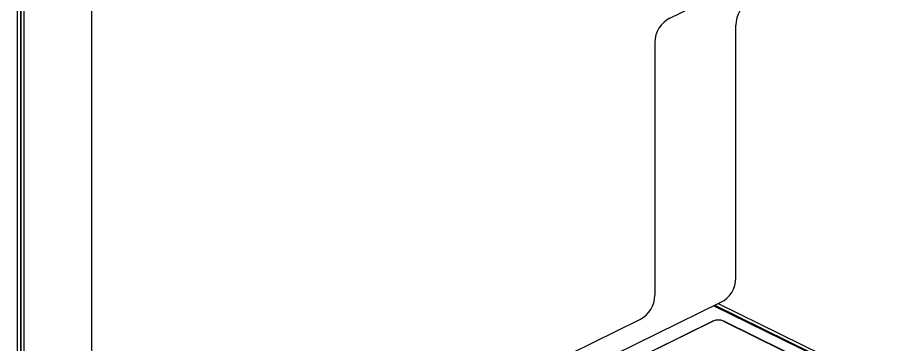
# Model space of a CAD drawing. Header units: millimetres. Extents: x 710 to 26878, y 589 to 5187.
# Drawn here: x 15403.4 to 15794, y 2674.3 to 2819.8 of the extents above; entities that cross this region are included whole.
import ezdxf

# ---------------------------------------------------------------- set-up
doc = ezdxf.new("R2010")
doc.units = ezdxf.units.MM

# ---------------------------------------------------------------- blocks, each defined once
blk = doc.blocks.new('6RYFH')
at = {"color": 7, "linetype": 'Continuous'}
for p, q in [((11436.62, 1885.39), (11436.62, 2222.89)), ((12036.62, 2222.89), (12036.62, 1885.39)), ((11725.33, 2117.37), (11889.96, 2198.22)), ((11754.62, 2001.68), (11754.62, 2114.25)), ((11718.62, 2106.6), (11718.62, 1994.03)), ((11583.28, 1910.06), (11747.91, 1990.91)), ((11744.84, 1989.4), (11908.29, 1909.14)), ((11745.24, 1989.6), (11909.08, 1909.14)), ((11746.83, 1990.38), (11960.62, 1885.39)), ((11512.62, 1885.39), (11711.91, 1983.26)), ((11674.26, 1948.06), (11744.27, 1982.44)), ((11744.27, 1982.35), (11674.61, 1948.14)), ((11744.27, 1982.35), (11744.27, 1982.44)), ((11749.38, 1982.35), (11749.38, 1982.44)), ((11749.38, 1982.44), (11819.4, 1948.06)), ((11749.38, 1982.35), (11819.05, 1948.14))]:
    blk.add_line(p, q, dxfattribs=at)
for centre, start, end in [((11766.62, 2114.25), 116.1543, 180), ((11730.62, 2106.6), 116.1543, 180), ((11742.62, 2001.68), 296.1543, 0), ((11706.62, 1994.03), 296.1543, 0)]:
    blk.add_arc(centre, 12, start, end, dxfattribs=at)
for centre in [(11746.83, 1976.77), (11746.83, 1976.68)]:
    blk.add_ellipse(centre, major_axis=(0, 6.26), ratio=0.958217, start_param=-0.439814, end_param=0.439814, dxfattribs=at)
blk = doc.blocks.new('*U76')
blk.add_blockref('6RYFH', (-11736.62, -2058.89))
blk = doc.blocks.new('*U77')
at = {"color": 0, "linetype": 'ByBlock', "lineweight": -2, "transparency": 16777216}
for p in [(0, 337.5), (600, 337.5)]:
    blk.add_blockref('*U76', p, dxfattribs=at)
blk = doc.blocks.new('dfx')
at = {"color": 114, "linetype": 'Continuous', "lineweight": -3, "true_color": 0x139b48}
for p, q in [((13722.98, 8188.73), (13722.98, 8861.23)), ((13125.98, 8283.73), (13125.98, 8771.23)), ((13155.98, 8283.73), (13155.98, 8771.23))]:
    blk.add_line(p, q, dxfattribs=at)
blk = doc.blocks.new('*U152')
blk.add_blockref('dfx', (-13416.98, -8530.48))
blk = doc.blocks.new('*U154')
at = {"color": 0, "linetype": 'ByBlock', "lineweight": -2, "transparency": 16777216}
for p in [(0, 0), (600, 0)]:
    blk.add_blockref('*U152', p, dxfattribs=at)

msp = doc.modelspace()

# ---------------------------------------------------------------- block references
for name, p in [('*U77', (15104.9439, 2423.5999)), ('*U154', (15097.4439, 2592.8499))]:
    msp.add_blockref(name, p)

doc.saveas('drawing.dxf')
